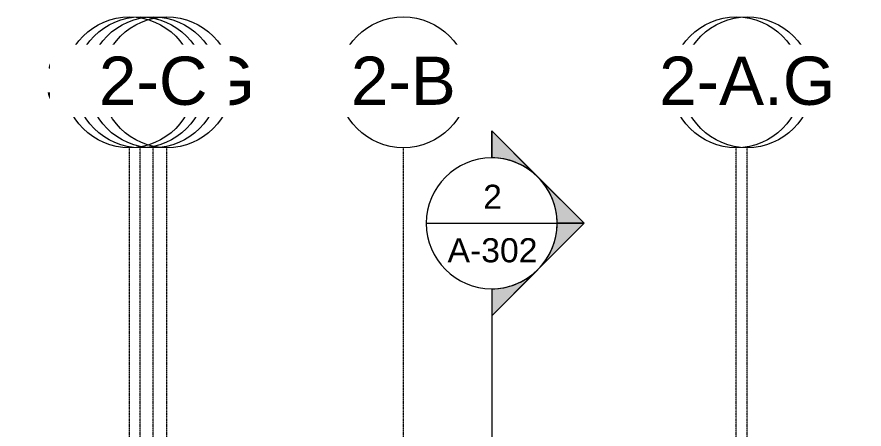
# Model space of a CAD drawing. Header units: inches. Extents: x -55396 to -733, y -290 to 853.
# Drawn here: x -19392 to -18771, y 442 to 745 of the extents above; entities that cross this region are included whole.
import ezdxf

# ---------------------------------------------------------------- set-up
doc = ezdxf.new("R2010")
doc.units = ezdxf.units.IN
doc.header["$MEASUREMENT"] = 0
doc.linetypes.add('Grid Line 1_2_', pattern=[0.875, 0.5, -0.125, 0.125, -0.125])
for name, color, linetype, lineweight in [('G-ANNO-SYMB', 111, 'Continuous', 9), ('S-GRID', 1, 'Continuous', 9), ('S-GRID-IDEN', 1, 'Continuous', 9)]:
    doc.layers.add(name, color=color, linetype=linetype, lineweight=lineweight)
doc.styles.add('Arial', font='arial.ttf', dxfattribs={"height": 35.407186})
doc.styles.add('Arial_1', font='arial.ttf', dxfattribs={"height": 17.703593})

# ---------------------------------------------------------------- blocks, each defined once
blk = doc.blocks.new('Grid - Grid Head - Circle-14747-Section 7')
at = {"layer": 'S-GRID-IDEN'}
blk.add_circle((21143.8, 696.66), 48, dxfattribs=at)
blk = doc.blocks.new('Section - Section Head - Filled-1526-Section 7')
at = {"layer": 'G-ANNO-SYMB'}
h = blk.add_hatch(color=256, dxfattribs=at)
edge = h.paths.add_edge_path(flags=0)
edge.add_arc((22059.83, 593.16), 48.06, 47.9216, 90)
edge.add_line((22059.83, 641.22), (22059.83, 661.04))
edge.add_line((22059.83, 661.04), (22092.04, 628.83))
h = blk.add_hatch(color=256, dxfattribs=at)
edge = h.paths.add_edge_path(flags=0)
edge.add_line((22093.77, 627.1), (22127.72, 593.16))
edge.add_line((22127.72, 593.16), (22107.83, 593.16))
edge.add_arc((22059.83, 593.16), 48, 360, 405)
h = blk.add_hatch(color=256, dxfattribs=at)
edge = h.paths.add_edge_path(flags=0)
edge.add_arc((22059.83, 593.16), 48, 315, 360)
edge.add_line((22107.83, 593.16), (22127.72, 593.16))
edge.add_line((22127.72, 593.16), (22093.77, 559.22))
h = blk.add_hatch(color=256, dxfattribs=at)
edge = h.paths.add_edge_path(flags=0)
edge.add_line((22092.04, 557.48), (22059.83, 525.27))
edge.add_line((22059.83, 525.27), (22059.83, 545.09))
edge.add_arc((22059.83, 593.16), 48.06, 270, 312.0784)
for p, q in [((22127.72, 593.16), (22059.83, 661.04)), ((22059.83, 641.16), (22059.83, 661.04)), ((22092.04, 628.83), (22059.83, 661.04)), ((22059.83, 661.04), (22059.83, 641.22)), ((22127.72, 593.16), (22093.77, 627.1)), ((22127.72, 593.16), (22059.83, 525.27)), ((22093.77, 559.22), (22127.72, 593.16)), ((22107.83, 593.16), (22127.72, 593.16)), ((22127.72, 593.16), (22107.83, 593.16)), ((22059.83, 525.27), (22092.04, 557.48)), ((22059.83, 545.16), (22059.83, 525.27)), ((22059.83, 545.09), (22059.83, 525.27))]:
    blk.add_line(p, q, dxfattribs=at)
for radius, start, end in [(48, 90, 270), (48.06, 47.9216, 90), (48, 270, 90), (48, 360, 45), (48, 315, 360), (48.06, 270, 312.0784)]:
    blk.add_arc((22059.83, 593.16), radius, start, end, dxfattribs=at)

msp = doc.modelspace()

# ---------------------------------------------------------------- linework, layer by layer
at = {"layer": 'G-ANNO-SYMB'}
for p, q in [((-19091.71, 593.16), (-18995.71, 593.16)), ((-19043.71, 545.16), (-19043.71, -79.66))]:
    msp.add_line(p, q, dxfattribs=at)
at = {"layer": 'S-GRID', "linetype": 'Grid Line 1_2_'}
for p, q in [((-19309.5, -132), (-19309.5, 648.66)), ((-19301.5, -132), (-19301.5, 648.66)), ((-19292, -132), (-19292, 648.66)), ((-19292, -132), (-19292, 648.66)), ((-19282, -132), (-19282, 648.66)), ((-19108.5, -132), (-19108.5, 648.66)), ((-19108.5, -132), (-19108.5, 648.66)), ((-18864.25, -132), (-18864.25, 648.66)), ((-18864.25, -132), (-18864.25, 648.66)), ((-18856.25, -132), (-18856.25, 648.66)), ((-18856.25, -132), (-18856.25, 648.66))]:
    msp.add_line(p, q, dxfattribs=at)

# ---------------------------------------------------------------- block references
at = {"layer": 'G-ANNO-SYMB'}
msp.add_blockref('Section - Section Head - Filled-1526-Section 7', (-41103.55, 0), dxfattribs=at)
at = {"layer": 'S-GRID-IDEN'}
for p in [(-40445.3, 0), (-40252.3, 0), (-40008.05, 0)]:
    msp.add_blockref('Grid - Grid Head - Circle-14747-Section 7', p, dxfattribs=at)

# ---------------------------------------------------------------- texts
at = {"layer": 'G-ANNO-SYMB', "attachment_point": 2, "line_spacing_factor": 0.938532, "style": 'Arial_1'}
for s, insert, char_height, width in [('2', (-19043.1, 621.5), 17.7, 16.416), ('A-302', (-19043.1, 582.22), 17.704, 78.624)]:
    msp.add_mtext(s, dxfattribs=dict(at, insert=insert, char_height=char_height, width=width))

# ---------------------------------------------------------------- next in the draw order: texts
at = {"layer": 'S-GRID-IDEN', "char_height": 35.407, "width": 85.104, "attachment_point": 2, "line_spacing_factor": 0.938532, "style": 'Arial', "bg_fill": 3, "box_fill_scale": 1.25, "bg_fill_color": 0, "bg_fill_transparency": 0}
for s, insert in [('3-3', (-19301.51, 715.53)), ('3-2', (-19108.51, 715.53)), ('3-1', (-18864.26, 715.53))]:
    msp.add_mtext(s, dxfattribs=dict(at, insert=insert))

# ---------------------------------------------------------------- next in the draw order: block references
at = {"layer": 'S-GRID-IDEN'}
for p in [(-40453.3, 0), (-40252.3, 0), (-40000.05, 0)]:
    msp.add_blockref('Grid - Grid Head - Circle-14747-Section 7', p, dxfattribs=at)

# ---------------------------------------------------------------- next in the draw order: texts
at = {"layer": 'S-GRID-IDEN', "char_height": 35.407, "attachment_point": 2, "line_spacing_factor": 0.938532, "style": 'Arial', "bg_fill": 3, "box_fill_scale": 1.25, "bg_fill_color": 0, "bg_fill_transparency": 0}
for s, insert, width in [('3-3.G', (-19309.51, 715.53), 147.312), ('2-B', (-19108.51, 715.53), 91.584), ('3-1.G', (-18856.26, 715.53), 147.312)]:
    msp.add_mtext(s, dxfattribs=dict(at, insert=insert, width=width))

# ---------------------------------------------------------------- next in the draw order: block references
at = {"layer": 'S-GRID-IDEN'}
for p in [(-40435.8, 0), (-40008.05, 0)]:
    msp.add_blockref('Grid - Grid Head - Circle-14747-Section 7', p, dxfattribs=at)

# ---------------------------------------------------------------- next in the draw order: texts
at = {"layer": 'S-GRID-IDEN', "char_height": 35.407, "width": 91.584, "attachment_point": 2, "line_spacing_factor": 0.938532, "style": 'Arial', "bg_fill": 3, "box_fill_scale": 1.25, "bg_fill_color": 0, "bg_fill_transparency": 0}
for s, insert in [('1-A', (-19292.01, 715.53)), ('2-A', (-18864.26, 715.53))]:
    msp.add_mtext(s, dxfattribs=dict(at, insert=insert))

# ---------------------------------------------------------------- next in the draw order: block references
at = {"layer": 'S-GRID-IDEN'}
for p in [(-40425.8, 0), (-40000.05, 0)]:
    msp.add_blockref('Grid - Grid Head - Circle-14747-Section 7', p, dxfattribs=at)

# ---------------------------------------------------------------- next in the draw order: texts
at = {"layer": 'S-GRID-IDEN', "char_height": 35.407, "width": 153.792, "attachment_point": 2, "line_spacing_factor": 0.938532, "style": 'Arial', "bg_fill": 3, "box_fill_scale": 1.25, "bg_fill_color": 0, "bg_fill_transparency": 0}
for s, insert in [('1-A.G', (-19282.01, 715.53)), ('2-A.G', (-18856.26, 715.53))]:
    msp.add_mtext(s, dxfattribs=dict(at, insert=insert))

# ---------------------------------------------------------------- next in the draw order: block references
at = {"layer": 'S-GRID-IDEN'}
msp.add_blockref('Grid - Grid Head - Circle-14747-Section 7', (-40435.8, 0), dxfattribs=at)

# ---------------------------------------------------------------- next in the draw order: texts
at = {"layer": 'S-GRID-IDEN', "insert": (-19292.01, 715.53), "char_height": 35.407, "width": 94.608, "attachment_point": 2, "line_spacing_factor": 0.938532, "style": 'Arial', "bg_fill": 3, "box_fill_scale": 1.25, "bg_fill_color": 0, "bg_fill_transparency": 0}
msp.add_mtext('2-C', dxfattribs=at)

doc.saveas('drawing.dxf')
